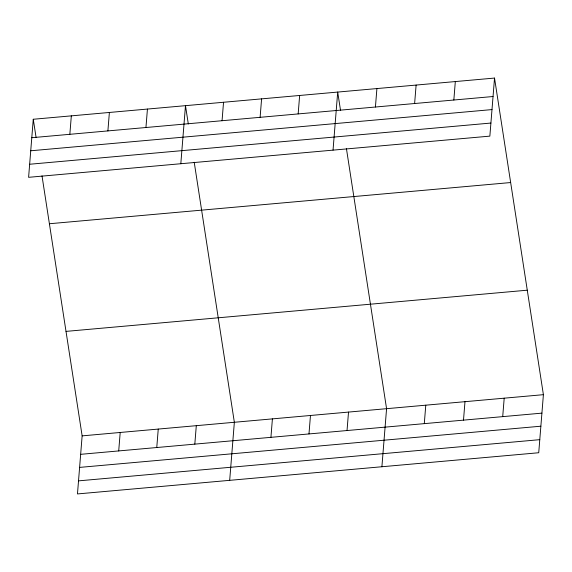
<?xml version="1.0" encoding="UTF-8"?>
<svg xmlns="http://www.w3.org/2000/svg" width="572" height="572" viewBox="0 0 572 572"><rect width="100%" height="100%" fill="white"/><g stroke="black" fill="none" stroke-linecap="round" stroke-linejoin="round"><path stroke-width="0.86" d="M33.269 119.262L28.6 177.32L489.861 136.129L494.53 78.064L33.269 119.262L36.093 137.545M69.841 134.313L71.328 115.859M42.006 175.854L82.139 435.871L77.47 493.936L538.731 452.738L543.4 394.68L494.53 78.064M107.894 130.916L109.381 112.462M118.711 450.929L120.199 432.475M145.946 127.513L147.433 109.066M156.764 447.526L158.251 429.079M180.816 163.728L185.485 105.663L188.31 123.952M194.816 444.129L196.303 425.675M222.058 120.721L223.538 102.266M229.687 480.337L234.356 422.279L194.223 162.262M260.11 117.317L261.597 98.87M270.928 437.33L272.408 418.883M298.162 113.921L299.649 95.467M308.98 433.933L310.467 415.486M333.033 150.129L337.702 92.071L340.526 110.353M347.032 430.537L348.52 412.083M375.425 107.021L376.912 88.567M381.903 466.745L386.572 408.687L346.439 148.67M414.628 103.518L416.116 85.071M424.295 423.637L425.782 405.183M453.839 100.021L455.319 81.567M463.499 420.134L464.986 401.68M502.709 416.631L504.197 398.183M31.789 137.709L493.043 96.518M30.738 150.779L491.991 109.588M29.651 164.25L490.912 123.051M49.399 223.745L510.66 182.547M66.016 331.388L527.27 290.197M82.139 435.871L543.4 394.68M80.659 454.325L541.913 413.134M79.608 467.396L540.862 426.204M78.521 480.866L539.782 439.668"/></g></svg>
